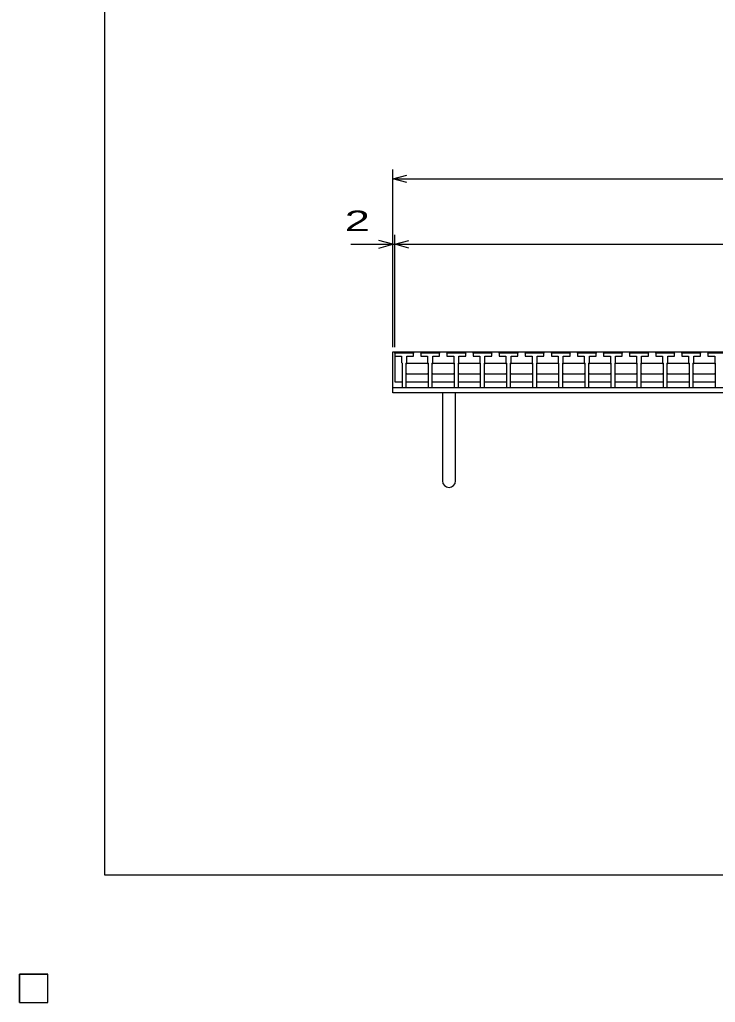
# Model space of a CAD drawing. Units: millimetres, scale not verified. Extents: x -1820 to 1731, y -1282 to 1054.
# Drawn here: x -1820 to -1076, y -1282 to -232 of the extents above; entities that cross this region are included whole.
import ezdxf
from ezdxf.enums import TextEntityAlignment as Align

# ---------------------------------------------------------------- set-up
doc = ezdxf.new("R2010")
doc.units = ezdxf.units.MM
doc.header["$LTSCALE"] = 10
for name, color, linetype, lineweight in [('0_2', 150, 'Continuous', 25), ('16', 3, 'Continuous', 25), ('19', 6, 'Continuous', 25), ('22', 2, 'Continuous', 25)]:
    doc.layers.add(name, color=color, linetype=linetype, lineweight=lineweight)
doc.styles.add('ベクトル', font='')
doc.styles.get('ベクトル').set_extended_font_data('ベクトル')

msp = doc.modelspace()

# ---------------------------------------------------------------- linework, layer by layer
at = {"layer": '0_2'}
for p, q in [((-1729, -1146.5), (-1729, 1053.5)), ((1731, -1146.5), (-1729, -1146.5))]:
    msp.add_line(p, q, dxfattribs=at)
at = {"layer": '16'}
for p, q in [((-1419, -588.5), (-1418.5, -587)), ((-1419, -587), (-423, -587)), ((-1419, -587), (-1419, -619)), ((-1418.5, -587), (-1415.6, -587)), ((-1415.6, -587), (-1415.1, -588.5)), ((-1410.95, -588.5), (-1410.45, -587)), ((-1410.45, -587), (-1407.55, -587)), ((-1407.55, -587), (-1407.05, -588.5)), ((-1402.9, -588.5), (-1402.4, -587)), ((-1402.4, -587), (-1399.5, -587)), ((-1399.5, -587), (-1399, -588.5)), ((-1391.1, -588.5), (-1390.6, -587)), ((-1390.6, -587), (-1387.7, -587)), ((-1387.7, -587), (-1387.2, -588.5)), ((-1383.05, -588.5), (-1382.55, -587)), ((-1382.55, -587), (-1379.65, -587)), ((-1379.65, -587), (-1379.15, -588.5)), ((-1375, -588.5), (-1374.5, -587)), ((-1374.5, -587), (-1371.6, -587)), ((-1371.6, -587), (-1371.1, -588.5)), ((-1363.2, -588.5), (-1362.7, -587)), ((-1362.7, -587), (-1359.8, -587)), ((-1359.8, -587), (-1359.3, -588.5)), ((-1355.15, -588.5), (-1354.65, -587)), ((-1354.65, -587), (-1351.75, -587)), ((-1351.75, -587), (-1351.25, -588.5)), ((-1347.1, -588.5), (-1346.6, -587)), ((-1346.6, -587), (-1343.7, -587)), ((-1343.7, -587), (-1343.2, -588.5)), ((-1335.3, -588.5), (-1334.8, -587)), ((-1334.8, -587), (-1331.9, -587)), ((-1331.9, -587), (-1331.4, -588.5)), ((-1327.25, -588.5), (-1326.75, -587)), ((-1326.75, -587), (-1323.85, -587)), ((-1323.85, -587), (-1323.35, -588.5)), ((-1319.2, -588.5), (-1318.7, -587)), ((-1318.7, -587), (-1315.8, -587)), ((-1315.8, -587), (-1315.3, -588.5)), ((-1307.4, -588.5), (-1306.9, -587)), ((-1306.9, -587), (-1304, -587)), ((-1304, -587), (-1303.5, -588.5)), ((-1299.35, -588.5), (-1298.85, -587)), ((-1298.85, -587), (-1295.95, -587)), ((-1295.95, -587), (-1295.45, -588.5)), ((-1291.3, -588.5), (-1290.8, -587)), ((-1290.8, -587), (-1287.9, -587)), ((-1287.9, -587), (-1287.4, -588.5)), ((-1279.5, -588.5), (-1279, -587)), ((-1279, -587), (-1276.1, -587)), ((-1276.1, -587), (-1275.6, -588.5)), ((-1271.45, -588.5), (-1270.95, -587)), ((-1270.95, -587), (-1268.05, -587)), ((-1268.05, -587), (-1267.55, -588.5)), ((-1263.4, -588.5), (-1262.9, -587)), ((-1262.9, -587), (-1260, -587)), ((-1260, -587), (-1259.5, -588.5)), ((-1251.6, -588.5), (-1251.1, -587)), ((-1251.1, -587), (-1248.2, -587)), ((-1248.2, -587), (-1247.7, -588.5)), ((-1243.55, -588.5), (-1243.05, -587)), ((-1243.05, -587), (-1240.15, -587)), ((-1240.15, -587), (-1239.65, -588.5)), ((-1235.5, -588.5), (-1235, -587)), ((-1235, -587), (-1232.1, -587)), ((-1232.1, -587), (-1231.6, -588.5)), ((-1223.7, -588.5), (-1223.2, -587)), ((-1223.2, -587), (-1220.3, -587)), ((-1220.3, -587), (-1219.8, -588.5)), ((-1215.65, -588.5), (-1215.15, -587)), ((-1215.15, -587), (-1212.25, -587)), ((-1212.25, -587), (-1211.75, -588.5)), ((-1207.6, -588.5), (-1207.1, -587)), ((-1207.1, -587), (-1204.2, -587)), ((-1204.2, -587), (-1203.7, -588.5)), ((-1195.8, -588.5), (-1195.3, -587)), ((-1195.3, -587), (-1192.4, -587)), ((-1192.4, -587), (-1191.9, -588.5)), ((-1187.75, -588.5), (-1187.25, -587)), ((-1187.25, -587), (-1184.35, -587)), ((-1184.35, -587), (-1183.85, -588.5)), ((-1179.7, -588.5), (-1179.2, -587)), ((-1179.2, -587), (-1176.3, -587)), ((-1176.3, -587), (-1175.8, -588.5)), ((-1167.9, -588.5), (-1167.4, -587)), ((-1167.4, -587), (-1164.5, -587)), ((-1164.5, -587), (-1164, -588.5)), ((-1159.85, -588.5), (-1159.35, -587)), ((-1159.35, -587), (-1156.45, -587)), ((-1156.45, -587), (-1155.95, -588.5)), ((-1151.8, -588.5), (-1151.3, -587)), ((-1151.3, -587), (-1148.4, -587)), ((-1148.4, -587), (-1147.9, -588.5)), ((-1140, -588.5), (-1139.5, -587)), ((-1139.5, -587), (-1136.6, -587)), ((-1136.6, -587), (-1136.1, -588.5)), ((-1131.95, -588.5), (-1131.45, -587)), ((-1131.45, -587), (-1128.55, -587)), ((-1128.55, -587), (-1128.05, -588.5)), ((-1123.9, -588.5), (-1123.4, -587)), ((-1123.4, -587), (-1120.5, -587)), ((-1120.5, -587), (-1120, -588.5)), ((-1112.1, -588.5), (-1111.6, -587)), ((-1111.6, -587), (-1108.7, -587)), ((-1108.7, -587), (-1108.2, -588.5)), ((-1104.05, -588.5), (-1103.55, -587)), ((-1103.55, -587), (-1100.65, -587)), ((-1100.65, -587), (-1100.15, -588.5)), ((-1096, -588.5), (-1095.5, -587)), ((-1095.5, -587), (-1092.6, -587)), ((-1092.6, -587), (-1092.1, -588.5)), ((-1084.2, -588.5), (-1083.7, -587)), ((-1083.7, -587), (-1080.8, -587)), ((-1080.8, -587), (-1080.3, -588.5)), ((-1419, -588.5), (-1419, -591.5)), ((-1399, -588.5), (-1419, -588.5)), ((-1419, -591.5), (-1411.75, -591.5)), ((-1411.75, -591.5), (-1411.75, -598.5)), ((-1411.75, -598.5), (-1411.25, -599)), ((-1406.75, -599), (-1406.25, -598.5)), ((-1406.25, -598.5), (-1406.25, -591.5)), ((-1406.25, -591.5), (-1399, -591.5)), ((-1399, -591.5), (-1399, -588.5)), ((-1391.1, -588.5), (-1391.1, -591.5)), ((-1371.1, -588.5), (-1391.1, -588.5)), ((-1391.1, -591.5), (-1383.85, -591.5)), ((-1383.85, -591.5), (-1383.85, -598.5)), ((-1383.85, -598.5), (-1383.35, -599)), ((-1378.85, -599), (-1378.35, -598.5)), ((-1378.35, -598.5), (-1378.35, -591.5)), ((-1378.35, -591.5), (-1371.1, -591.5)), ((-1371.1, -591.5), (-1371.1, -588.5)), ((-1363.2, -588.5), (-1363.2, -591.5)), ((-1343.2, -588.5), (-1363.2, -588.5)), ((-1363.2, -591.5), (-1355.95, -591.5)), ((-1355.95, -591.5), (-1355.95, -598.5)), ((-1355.95, -598.5), (-1355.45, -599)), ((-1350.95, -599), (-1350.45, -598.5)), ((-1350.45, -598.5), (-1350.45, -591.5)), ((-1350.45, -591.5), (-1343.2, -591.5)), ((-1343.2, -591.5), (-1343.2, -588.5)), ((-1335.3, -588.5), (-1335.3, -591.5)), ((-1315.3, -588.5), (-1335.3, -588.5)), ((-1335.3, -591.5), (-1328.05, -591.5)), ((-1328.05, -591.5), (-1328.05, -598.5)), ((-1328.05, -598.5), (-1327.55, -599)), ((-1323.05, -599), (-1322.55, -598.5)), ((-1322.55, -598.5), (-1322.55, -591.5)), ((-1322.55, -591.5), (-1315.3, -591.5)), ((-1315.3, -591.5), (-1315.3, -588.5)), ((-1307.4, -588.5), (-1307.4, -591.5)), ((-1287.4, -588.5), (-1307.4, -588.5)), ((-1307.4, -591.5), (-1300.15, -591.5)), ((-1300.15, -591.5), (-1300.15, -598.5)), ((-1300.15, -598.5), (-1299.65, -599)), ((-1295.15, -599), (-1294.65, -598.5)), ((-1294.65, -598.5), (-1294.65, -591.5)), ((-1294.65, -591.5), (-1287.4, -591.5)), ((-1287.4, -591.5), (-1287.4, -588.5)), ((-1279.5, -588.5), (-1279.5, -591.5)), ((-1259.5, -588.5), (-1279.5, -588.5)), ((-1279.5, -591.5), (-1272.25, -591.5)), ((-1272.25, -591.5), (-1272.25, -598.5)), ((-1272.25, -598.5), (-1271.75, -599)), ((-1267.25, -599), (-1266.75, -598.5)), ((-1266.75, -598.5), (-1266.75, -591.5)), ((-1266.75, -591.5), (-1259.5, -591.5)), ((-1259.5, -591.5), (-1259.5, -588.5)), ((-1251.6, -588.5), (-1251.6, -591.5)), ((-1231.6, -588.5), (-1251.6, -588.5)), ((-1251.6, -591.5), (-1244.35, -591.5)), ((-1244.35, -591.5), (-1244.35, -598.5)), ((-1244.35, -598.5), (-1243.85, -599)), ((-1239.35, -599), (-1238.85, -598.5)), ((-1238.85, -598.5), (-1238.85, -591.5)), ((-1238.85, -591.5), (-1231.6, -591.5)), ((-1231.6, -591.5), (-1231.6, -588.5)), ((-1223.7, -588.5), (-1223.7, -591.5)), ((-1203.7, -588.5), (-1223.7, -588.5)), ((-1223.7, -591.5), (-1216.45, -591.5)), ((-1216.45, -591.5), (-1216.45, -598.5)), ((-1216.45, -598.5), (-1215.95, -599)), ((-1211.45, -599), (-1210.95, -598.5)), ((-1210.95, -598.5), (-1210.95, -591.5)), ((-1210.95, -591.5), (-1203.7, -591.5)), ((-1203.7, -591.5), (-1203.7, -588.5)), ((-1195.8, -588.5), (-1195.8, -591.5)), ((-1175.8, -588.5), (-1195.8, -588.5)), ((-1195.8, -591.5), (-1188.55, -591.5)), ((-1188.55, -591.5), (-1188.55, -598.5)), ((-1188.55, -598.5), (-1188.05, -599)), ((-1183.55, -599), (-1183.05, -598.5)), ((-1183.05, -598.5), (-1183.05, -591.5)), ((-1183.05, -591.5), (-1175.8, -591.5)), ((-1175.8, -591.5), (-1175.8, -588.5)), ((-1167.9, -588.5), (-1167.9, -591.5)), ((-1147.9, -588.5), (-1167.9, -588.5)), ((-1167.9, -591.5), (-1160.65, -591.5)), ((-1160.65, -591.5), (-1160.65, -598.5)), ((-1160.65, -598.5), (-1160.15, -599)), ((-1155.65, -599), (-1155.15, -598.5)), ((-1155.15, -598.5), (-1155.15, -591.5)), ((-1155.15, -591.5), (-1147.9, -591.5)), ((-1147.9, -591.5), (-1147.9, -588.5)), ((-1140, -588.5), (-1140, -591.5)), ((-1120, -588.5), (-1140, -588.5)), ((-1140, -591.5), (-1132.75, -591.5)), ((-1132.75, -591.5), (-1132.75, -598.5)), ((-1132.75, -598.5), (-1132.25, -599)), ((-1127.75, -599), (-1127.25, -598.5)), ((-1127.25, -598.5), (-1127.25, -591.5)), ((-1127.25, -591.5), (-1120, -591.5)), ((-1120, -591.5), (-1120, -588.5)), ((-1112.1, -588.5), (-1112.1, -591.5)), ((-1092.1, -588.5), (-1112.1, -588.5)), ((-1112.1, -591.5), (-1104.85, -591.5)), ((-1104.85, -591.5), (-1104.85, -598.5)), ((-1104.85, -598.5), (-1104.35, -599)), ((-1099.85, -599), (-1099.35, -598.5)), ((-1099.35, -598.5), (-1099.35, -591.5)), ((-1099.35, -591.5), (-1092.1, -591.5)), ((-1092.1, -591.5), (-1092.1, -588.5)), ((-1084.2, -588.5), (-1084.2, -591.5)), ((-1064.2, -588.5), (-1084.2, -588.5)), ((-1084.2, -591.5), (-1076.95, -591.5)), ((-1076.95, -591.5), (-1076.95, -598.5)), ((-1076.95, -598.5), (-1076.45, -599)), ((-1411.25, -599), (-1411.25, -625)), ((-1406.75, -625), (-1406.75, -599)), ((-1406.75, -600), (-1405.75, -599)), ((-1405.75, -599), (-1384.35, -599)), ((-1384.35, -599), (-1383.35, -600)), ((-1383.35, -599), (-1383.35, -625)), ((-1378.85, -625), (-1378.85, -599)), ((-1378.85, -600), (-1377.85, -599)), ((-1377.85, -599), (-1356.45, -599)), ((-1356.45, -599), (-1355.45, -600)), ((-1355.45, -599), (-1355.45, -625)), ((-1350.95, -625), (-1350.95, -599)), ((-1350.95, -600), (-1349.95, -599)), ((-1349.95, -599), (-1328.55, -599)), ((-1328.55, -599), (-1327.55, -600)), ((-1327.55, -599), (-1327.55, -625)), ((-1323.05, -625), (-1323.05, -599)), ((-1323.05, -600), (-1322.05, -599)), ((-1322.05, -599), (-1300.65, -599)), ((-1300.65, -599), (-1299.65, -600)), ((-1299.65, -599), (-1299.65, -625)), ((-1295.15, -625), (-1295.15, -599)), ((-1295.15, -600), (-1294.15, -599)), ((-1294.15, -599), (-1272.75, -599)), ((-1272.75, -599), (-1271.75, -600)), ((-1271.75, -599), (-1271.75, -625)), ((-1267.25, -625), (-1267.25, -599)), ((-1267.25, -600), (-1266.25, -599)), ((-1266.25, -599), (-1244.85, -599)), ((-1244.85, -599), (-1243.85, -600)), ((-1243.85, -599), (-1243.85, -625)), ((-1239.35, -625), (-1239.35, -599)), ((-1239.35, -600), (-1238.35, -599)), ((-1238.35, -599), (-1216.95, -599)), ((-1216.95, -599), (-1215.95, -600)), ((-1215.95, -599), (-1215.95, -625)), ((-1211.45, -625), (-1211.45, -599)), ((-1211.45, -600), (-1210.45, -599)), ((-1210.45, -599), (-1189.05, -599)), ((-1189.05, -599), (-1188.05, -600)), ((-1188.05, -599), (-1188.05, -625)), ((-1183.55, -625), (-1183.55, -599)), ((-1183.55, -600), (-1182.55, -599)), ((-1182.55, -599), (-1161.15, -599)), ((-1161.15, -599), (-1160.15, -600)), ((-1160.15, -599), (-1160.15, -625)), ((-1155.65, -625), (-1155.65, -599)), ((-1155.65, -600), (-1154.65, -599)), ((-1154.65, -599), (-1133.25, -599)), ((-1133.25, -599), (-1132.25, -600)), ((-1132.25, -599), (-1132.25, -625)), ((-1127.75, -625), (-1127.75, -599)), ((-1127.75, -600), (-1126.75, -599)), ((-1126.75, -599), (-1105.35, -599)), ((-1105.35, -599), (-1104.35, -600)), ((-1104.35, -599), (-1104.35, -625)), ((-1099.85, -625), (-1099.85, -599)), ((-1099.85, -600), (-1098.85, -599)), ((-1098.85, -599), (-1077.45, -599)), ((-1077.45, -599), (-1076.45, -600)), ((-1076.45, -599), (-1076.45, -625)), ((-1419, -619), (-1411.25, -619)), ((-1405.75, -611), (-1406.75, -610)), ((-1406.75, -619), (-1383.35, -619)), ((-1384.35, -611), (-1405.75, -611)), ((-1383.35, -610), (-1384.35, -611)), ((-1377.85, -611), (-1378.85, -610)), ((-1378.85, -619), (-1355.45, -619)), ((-1356.45, -611), (-1377.85, -611)), ((-1355.45, -610), (-1356.45, -611)), ((-1349.95, -611), (-1350.95, -610)), ((-1350.95, -619), (-1327.55, -619)), ((-1328.55, -611), (-1349.95, -611)), ((-1327.55, -610), (-1328.55, -611)), ((-1322.05, -611), (-1323.05, -610)), ((-1323.05, -619), (-1299.65, -619)), ((-1300.65, -611), (-1322.05, -611)), ((-1299.65, -610), (-1300.65, -611)), ((-1294.15, -611), (-1295.15, -610)), ((-1295.15, -619), (-1271.75, -619)), ((-1272.75, -611), (-1294.15, -611)), ((-1271.75, -610), (-1272.75, -611)), ((-1266.25, -611), (-1267.25, -610)), ((-1267.25, -619), (-1243.85, -619)), ((-1244.85, -611), (-1266.25, -611)), ((-1243.85, -610), (-1244.85, -611)), ((-1238.35, -611), (-1239.35, -610)), ((-1239.35, -619), (-1215.95, -619)), ((-1216.95, -611), (-1238.35, -611)), ((-1215.95, -610), (-1216.95, -611)), ((-1210.45, -611), (-1211.45, -610)), ((-1211.45, -619), (-1188.05, -619)), ((-1189.05, -611), (-1210.45, -611)), ((-1188.05, -610), (-1189.05, -611)), ((-1182.55, -611), (-1183.55, -610)), ((-1183.55, -619), (-1160.15, -619)), ((-1161.15, -611), (-1182.55, -611)), ((-1160.15, -610), (-1161.15, -611)), ((-1154.65, -611), (-1155.65, -610)), ((-1155.65, -619), (-1132.25, -619)), ((-1133.25, -611), (-1154.65, -611)), ((-1132.25, -610), (-1133.25, -611)), ((-1126.75, -611), (-1127.75, -610)), ((-1127.75, -619), (-1104.35, -619)), ((-1105.35, -611), (-1126.75, -611)), ((-1104.35, -610), (-1105.35, -611)), ((-1098.85, -611), (-1099.85, -610)), ((-1099.85, -619), (-1076.45, -619)), ((-1077.45, -611), (-1098.85, -611)), ((-1076.45, -610), (-1077.45, -611)), ((-1411.25, -625), (-1406.75, -625)), ((-1383.35, -625), (-1378.85, -625)), ((-1355.45, -625), (-1350.95, -625)), ((-1327.55, -625), (-1323.05, -625)), ((-1299.65, -625), (-1295.15, -625)), ((-1271.75, -625), (-1267.25, -625)), ((-1243.85, -625), (-1239.35, -625)), ((-1215.95, -625), (-1211.45, -625)), ((-1188.05, -625), (-1183.55, -625)), ((-1160.15, -625), (-1155.65, -625)), ((-1132.25, -625), (-1127.75, -625)), ((-1104.35, -625), (-1099.85, -625)), ((-1076.45, -625), (-1071.95, -625)), ((-1820, -1252.5), (-1790, -1252.5)), ((-1820, -1282.5), (-1820, -1252.5)), ((-1820, -1252.5), (-1790, -1252.5)), ((-1820, -1282.5), (-1820, -1252.5)), ((-1820, -1252.5), (-1790, -1252.5)), ((-1820, -1282.5), (-1820, -1252.5)), ((-1820, -1252.5), (-1790, -1252.5)), ((-1820, -1282.5), (-1820, -1252.5)), ((-1820, -1252.5), (-1790, -1252.5)), ((-1820, -1282.5), (-1820, -1252.5)), ((-1790, -1282.5), (-1790, -1252.5)), ((-1790, -1282.5), (-1790, -1252.5)), ((-1790, -1282.5), (-1790, -1252.5)), ((-1790, -1282.5), (-1790, -1252.5)), ((-1790, -1282.5), (-1790, -1252.5)), ((-1820, -1282.5), (-1790, -1282.5)), ((-1820, -1282.5), (-1790, -1282.5)), ((-1820, -1282.5), (-1790, -1282.5)), ((-1820, -1282.5), (-1790, -1282.5)), ((-1820, -1282.5), (-1790, -1282.5))]:
    msp.add_line(p, q, dxfattribs=at)
at = {"layer": '19'}
for p, q in [((-1421, -625), (-1421, -587)), ((-1421, -587), (-1419, -587)), ((-1421, -625), (-421, -625)), ((-1421, -631), (-1421, -625)), ((-421, -631), (-1421, -631)), ((-1368, -631), (-1368, -725)), ((-1354, -725), (-1354, -631))]:
    msp.add_line(p, q, dxfattribs=at)
msp.add_arc((-1361, -725), 7, 180, 0, dxfattribs=at)
at = {"layer": '22', "color": 4}
for p, q in [((-1421, -582), (-1421, -392)), ((-1421, -402), (-1406, -398)), ((-1406, -406), (-1421, -402)), ((-1421, -402), (-421, -402)), ((-1421, -582), (-1421, -462)), ((-1419, -582), (-1419, -462)), ((-1466, -472), (-1421, -472)), ((-1421, -472), (-1436, -468)), ((-1436, -476), (-1421, -472)), ((-1421, -472), (-1419, -472)), ((-1419, -472), (-1404, -468)), ((-1404, -476), (-1419, -472)), ((-1419, -472), (-423, -472))]:
    msp.add_line(p, q, dxfattribs=at)
at = {"layer": '22'}
for p, q in [((-1790, -1252.5), (-1820, -1252.5)), ((-1820, -1252.5), (-1820, -1282.5)), ((-1790, -1252.5), (-1820, -1252.5)), ((-1820, -1252.5), (-1820, -1282.5)), ((-1790, -1252.5), (-1820, -1252.5)), ((-1820, -1252.5), (-1820, -1282.5)), ((-1790, -1282.5), (-1790, -1252.5)), ((-1790, -1282.5), (-1790, -1252.5)), ((-1790, -1282.5), (-1790, -1252.5)), ((-1820, -1282.5), (-1790, -1282.5)), ((-1820, -1282.5), (-1790, -1282.5)), ((-1820, -1282.5), (-1790, -1282.5))]:
    msp.add_line(p, q, dxfattribs=at)

# ---------------------------------------------------------------- texts
at = {"layer": '22', "style": 'ベクトル', "width": 1.65}
msp.add_text(' 2 ', height=21.99, dxfattribs=at).set_placement((-1486, -447), align=Align.MIDDLE_LEFT)

doc.saveas('drawing.dxf')
